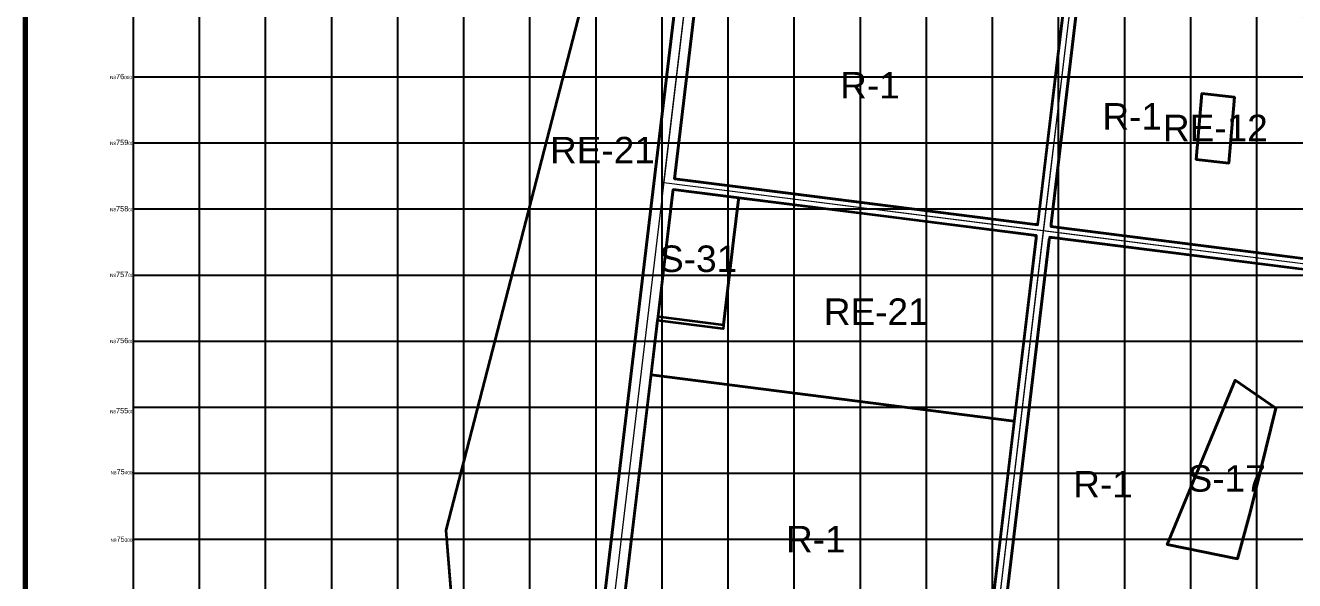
# Model space of a CAD drawing. Header units: millimetres. Extents: x 464536 to 476893, y 870501 to 881610.
# Drawn here: x 464536 to 466457, y 875237 to 876078 of the extents above; entities that cross this region are included whole.
import ezdxf
from ezdxf.enums import TextEntityAlignment as Align

# ---------------------------------------------------------------- set-up
doc = ezdxf.new("R2010")
doc.units = ezdxf.units.MM
for name, color, linetype, lineweight in [('Center_1', 7, 'Continuous', 5), ('Land Use Code', 7, 'Continuous', 35), ('Lay out', 7, 'Continuous', 70), ('Proposed Road Net work', 7, 'Continuous', 35), ('Recreational _ Environmental', 84, 'Continuous', 35), ('Residence', 50, 'Continuous', 35), ('Services', 170, 'Continuous', 35), ('Structure Plan Boundries', 7, 'Continuous', 35)]:
    doc.layers.add(name, color=color, linetype=linetype, lineweight=lineweight)
doc.layers.add('Grid1', color=7, linetype='Continuous')
doc.styles.add('Arial', font='arial.ttf')

msp = doc.modelspace()

# ---------------------------------------------------------------- linework, layer by layer
at = {"layer": 'Center_1'}
for points in [[(465417.9, 875128.1), (465500.9, 875823.9), (465580.4, 876490.6), (465596.8, 876553.9), (465641.8, 876728.2), (465681.8, 876883.1), (465716.8, 877018.6), (465741.8, 877115.5), (465821.8, 877425.3), (465841.8, 877502.6), (465886.8, 877673.3), (465921.9, 877812.8)], [(465991, 875042.5), (466171.4, 876555.8), (466227.4, 877025.3), (466299, 877625.8), (466299.1, 877626.4), (466301.7, 877645.6), (466305.1, 877664.6), (466309.1, 877683.6), (466313.7, 877702.4), (466319.1, 877721), (466325.1, 877739.4), (466331.7, 877757.5)], [(466588.4, 875701.8), (465502.8, 875839.5)]]:
    msp.add_lwpolyline(points, dxfattribs=at)
for points in [[(465502.8, 875839.5, 0), (465580.4, 876490.6, 0), (465596.8, 876553.9, 0), (465614.4, 876622.2, 0)], [(466077.3, 875766.7, 0), (466122, 876141.1, 0)], [(465417.5, 875122.9, 0), (465417.9, 875128.1, 0), (465500.9, 875823.9, 0), (465502.8, 875839.5, 0)], [(466077.3, 875766.7, 0), (465502.8, 875839.5, 0)], [(465990.3, 875035.1, 0), (465990.4, 875036.3, 0), (465991, 875042.5, 0), (466077.3, 875766.7, 0)], [(466610.7, 875699, 0), (466588.4, 875701.8, 0), (466077.3, 875766.7, 0)]]:
    msp.add_polyline3d(points, dxfattribs=at)
at = {"layer": 'Grid1'}
for p, q in [((464700, 870600), (464700, 881600)), ((464700, 870600), (464700, 881600)), ((464800, 870600), (464800, 881600)), ((464900, 870600), (464900, 881600)), ((465000, 870600), (465000, 881600)), ((465100, 870600), (465100, 881600)), ((465200, 870600), (465200, 881600)), ((465300, 870600), (465300, 881600)), ((465400, 870600), (465400, 881600)), ((465500, 870600), (465500, 881600)), ((465600, 870600), (465600, 881600)), ((465700, 870600), (465700, 881600)), ((465700, 870600), (465700, 881600)), ((465800, 870600), (465800, 881600)), ((465900, 870600), (465900, 881600)), ((466000, 870600), (466000, 881600)), ((466100, 870600), (466100, 881600)), ((466200, 870600), (466200, 881600)), ((466300, 870600), (466300, 881600)), ((466400, 870600), (466400, 881600)), ((464700, 876000), (472600, 876000)), ((464700, 875900), (472600, 875900)), ((464700, 875800), (472600, 875800)), ((464700, 875700), (472600, 875700)), ((464700, 875600), (472600, 875600)), ((464700, 875500), (472600, 875500)), ((464700, 875400), (472600, 875400)), ((464700, 875300), (472600, 875300))]:
    msp.add_line(p, q, dxfattribs=at)
at = {"layer": 'Lay out'}
msp.add_lwpolyline([(464536.4, 881609.9), (476892.8, 881609.9), (476892.8, 870501.3), (464536.4, 870501.3)], close=True, dxfattribs=at)
at = {"layer": 'Proposed Road Net work'}
for points in [[(465403.4, 875132.7, 0), (465486, 875825.7, 0), (465565.5, 876492.3, 0), (465565.6, 876493.2, 0), (465565.9, 876494.3, 0), (465582.2, 876557.6, 0), (465627.3, 876731.9, 0), (465667.3, 876886.8, 0), (465702.3, 877022.4, 0), (465721.5, 877096.8, 0), (465666.9, 877107.8, 0), (465633.7, 877113.9, 0), (465614.1, 877116.6, 0)], [(465403.4, 875132.7, 0), (465486, 875825.7, 0), (465565.5, 876492.3, 0)]]:
    msp.add_polyline3d(points, dxfattribs=at)
for points in [[(465518.6, 875845.6, 0), (466068.4, 875775.9, 0), (466110.9, 876132.3, 0), (466072.1, 876136.7, 0), (466071.2, 876136.8, 0), (466053, 876138.8, 0), (465864, 876160, 0), (465624.3, 876186.9, 0), (465577.3, 876192.2, 0), (465560.2, 876194.1, 0)], [(465518.6, 875845.6, 0), (466068.4, 875775.9, 0), (466110.9, 876132.3, 0), (466072.1, 876136.7, 0), (466071.2, 876136.8, 0), (466053, 876138.8, 0), (465864, 876160, 0), (465624.3, 876186.9, 0), (465577.3, 876192.2, 0), (465560.2, 876194.1, 0)], [(466589.4, 875709.8, 0), (466599, 875708.6, 0), (466600.7, 875729.2, 0), (466607.8, 875812.1, 0), (466618.3, 875936.5, 0), (466618.3, 875937.1, 0), (466629.9, 876074.1, 0), (466619.7, 876075.2, 0), (466563.8, 876081.5, 0), (466551.9, 876082.8, 0), (466514.8, 876087, 0), (466130.7, 876130.1, 0), (466088.2, 875773.3, 0)], [(466589.4, 875709.8, 0), (466599, 875708.6, 0), (466600.7, 875729.2, 0), (466607.8, 875812.1, 0), (466618.3, 875936.5, 0), (466618.3, 875937.1, 0), (466629.9, 876074.1, 0), (466619.7, 876075.2, 0), (466563.8, 876081.5, 0), (466551.9, 876082.8, 0), (466514.8, 876087, 0), (466130.7, 876130.1, 0), (466088.2, 875773.3, 0)], [(465433.1, 875128.1, 0), (465981.1, 875044.1, 0), (466066.5, 875760, 0), (465516.7, 875829.7, 0), (465515.8, 875822.1, 0)], [(465433.1, 875128.1, 0), (465981.1, 875044.1, 0), (466066.5, 875760, 0), (465516.7, 875829.7, 0), (465515.8, 875822.1, 0)], [(466000.9, 875041.2, 0), (466535.6, 874959.1, 0), (466565.9, 875317.2, 0), (466566.3, 875322.6, 0), (466584.2, 875533.4, 0), (466594.9, 875660.1, 0), (466597.6, 875692.6, 0), (466587.4, 875693.9, 0), (466086.3, 875757.5, 0)], [(466000.9, 875041.2, 0), (466535.6, 874959.1, 0), (466565.9, 875317.2, 0), (466566.3, 875322.6, 0), (466584.2, 875533.4, 0), (466594.9, 875660.1, 0), (466597.6, 875692.6, 0), (466587.4, 875693.9, 0), (466086.3, 875757.5, 0)]]:
    msp.add_polyline3d(points, close=True, dxfattribs=at)
at = {"layer": 'Recreational _ Environmental'}
msp.add_lwpolyline([(466366.3, 875969.2), (466357.8, 875869.5), (466308.1, 875875.1), (466316.5, 875974.8)], close=True, dxfattribs=at)
msp.add_lwpolyline([(466066, 875756), (466043.5, 875567.5), (466032.9, 875479), (465483.2, 875548.7), (465493, 875631.1), (465493.8, 875637.2), (465593, 875624.6), (465608.2, 875752.6), (465615.1, 875810.3), (465615.9, 875817.1), (465834.1, 875789.5), (466062.5, 875760.5), (466062.5, 875760.5, -0.4102)], format="xyb", close=True, dxfattribs=at)
for points in [[(465185.1, 875165.9, 0), (465173, 875313.9, 0), (465545, 876753.9, 0)], [(465565.5, 876492.3, 0), (465486, 875825.7, 0), (465403.4, 875132.7, 0)]]:
    msp.add_polyline3d(points, dxfattribs=at)
at = {"layer": 'Residence'}
for points in [[(466110.4, 876128.3, 0), (466068.8, 875779.9, 0), (466068.7, 875779.2, 0), (466068.5, 875778.7, 0), (466068.2, 875778.1, 0), (466067.8, 875777.6, 0), (466067.3, 875777.2, 0), (466066.8, 875776.8, 0), (466066.2, 875776.6, 0), (466065.6, 875776.4, 0), (466065, 875776.3, 0), (466064.4, 875776.4, 0), (465695.1, 875823.2, 0), (465518.6, 875845.6, 0), (465560.2, 876194.1, 0)], [(466536.4, 875716.5, 0), (466395.1, 875734.4, 0), (466092.1, 875772.8, 0), (466092.1, 875772.9, 0), (466091.4, 875773, 0), (466090.8, 875773.3, 0), (466090.2, 875773.6, 0), (466089.7, 875774.1, 0), (466089.3, 875774.6, 0), (466089, 875775.3, 0), (466088.7, 875775.9, 0), (466088.6, 875776.6, 0), (466088.7, 875777.3, 0), (466130.3, 876126.1, 0)], [(466473.2, 874968.7, 0), (466426.4, 874975.9, 0), (466307.9, 874994, 0), (466323.1, 875092.9, 0), (466125.4, 875123.2, 0), (466110.2, 875024.3, 0), (466100, 875025.9, 0), (466000.9, 875041.1, 0), (466000.9, 875041.5, 0), (466085.8, 875753.5, 0), (466085.9, 875754.1, 0), (466086.2, 875754.7, 0), (466086.5, 875755.2, 0), (466086.9, 875755.7, 0), (466087.3, 875756.1, 0), (466087.9, 875756.5, 0), (466088.4, 875756.7, 0), (466089, 875756.9, 0), (466089.7, 875757, 0), (466090.3, 875757, 0), (466090.3, 875757, 0), (466185.5, 875744.9, 0), (466466.3, 875709.3, 0)]]:
    msp.add_polyline3d(points, dxfattribs=at)
for points in [[(466308.1, 875875.1, 0), (466357.8, 875869.5, 0), (466366.3, 875969.2, 0), (466316.5, 875974.8, 0)], [(466032.9, 875479, 0), (465981.1, 875044.1, 0), (465433.1, 875128.1, 0), (465483.2, 875548.7, 0)], [(466264.4, 875291.9, 0), (466370.8, 875270.7, 0), (466390.2, 875342.4, 0), (466428.5, 875498.3, 0), (466367.3, 875540.7, 0)]]:
    msp.add_polyline3d(points, close=True, dxfattribs=at)
at = {"layer": 'Services'}
for points in [[(465593, 875624.6), (465592.2, 875618.5), (465493, 875631.1), (465493.8, 875637.2), (465507.6, 875753.5), (465515.8, 875822.1), (465516.7, 875829.7), (465615.9, 875817.1), (465615.1, 875810.3), (465608.2, 875752.6)], [(466390.2, 875342.4), (466370.8, 875270.7), (466264.4, 875291.9), (466367.3, 875540.7), (466428.5, 875498.3)]]:
    msp.add_lwpolyline(points, close=True, dxfattribs=at)
at = {"layer": 'Structure Plan Boundries'}
msp.add_lwpolyline([(465476.5, 872882.9), (465443.3, 872993.2), (465378.2, 873209.5), (465275.6, 873550.5), (465251.1, 873971.1), (465210.6, 874688.4), (465206.1, 874907.3), (465173, 875313.5), (465545, 876753.5), (465637.2, 877238.1), (465747.8, 877648.7), (465948.6, 878394.5)], dxfattribs=at)
msp.add_lwpolyline([(465476.5, 872882.9), (465443.3, 872993.2), (465378.2, 873209.5), (465275.6, 873550.5), (465251.1, 873971.1), (465210.6, 874688.4), (465206.1, 874907.3), (465173, 875313.5), (465545, 876753.5), (465637.2, 877238.1), (465747.8, 877648.7), (465948.6, 878394.5)], dxfattribs=at)

# ---------------------------------------------------------------- texts
at = {"layer": 'Grid1', "char_height": 5, "width": 7899.308, "attachment_point": 1}
for s, insert in [('{\\fArial|b0|i0|c0|p34;\\C7;N8\\H1.6x;76\\H0.625x;000}', (464664.6, 876004.5)), ('{\\fArial|b0|i0|c0|p34;\\C7;N8\\H1.6x;759\\H0.625x;00}', (464664.6, 875904.7)), ('{\\fArial|b0|i0|c0|p34;\\C7;N8\\H1.6x;758\\H0.625x;00}', (464664.6, 875804.4)), ('{\\fArial|b0|i0|c0|p34;\\C7;N8\\H1.6x;757\\H0.625x;00}', (464664.6, 875704.9)), ('{\\fArial|b0|i0|c0|p34;\\C7;N8\\H1.6x;756\\H0.625x;00}', (464664.6, 875604.9)), ('{\\fArial|b0|i0|c0|p34;\\C7;N8\\H1.6x;755\\H0.625x;00}', (464664.6, 875498.8)), ('{\\fArial|b0|i0|c0|p34;\\C7;N8\\H1.6x;75\\H0.625x;400}', (464665.4, 875406.3)), ('{\\fArial|b0|i0|c0|p34;\\C7;N8\\H1.6x;75\\H0.625x;300}', (464665.4, 875304.2))]:
    msp.add_mtext(s, dxfattribs=dict(at, insert=insert))
at = {"layer": 'Land Use Code', "color": 7, "true_color": 0xffffff, "style": 'Arial'}
for s, p in [('R-1', (465814.5, 875955.3)), ('R-1', (466211.3, 875908.1)), ('RE-12', (466337.2, 875890.6)), ('RE-21', (465409.7, 875857)), ('S-31', (465554.5, 875692.6)), ('RE-21', (465824, 875612.5)), ('S-17', (466354.3, 875360.1)), ('R-1', (466167.2, 875351.3)), ('R-1', (465732.6, 875268.2))]:
    msp.add_text(s, height=40.08, dxfattribs=at).set_placement(p, align=Align.BOTTOM_CENTER)

doc.saveas('drawing.dxf')
